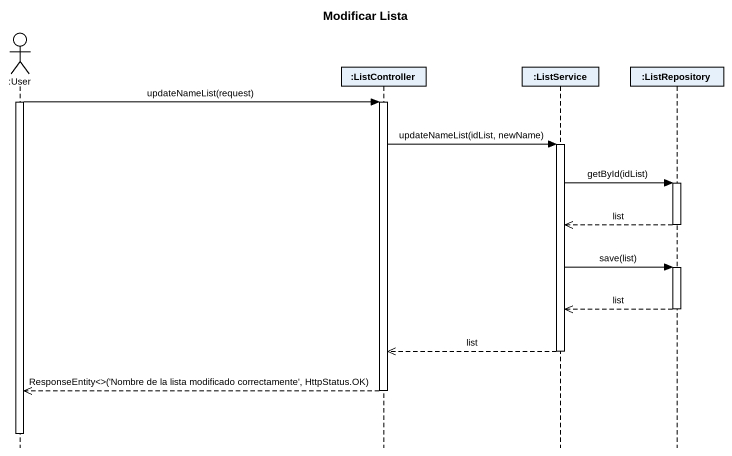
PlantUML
@startuml
title Modificar Lista
hide footbox
actor ":User" as User
participant ":ListController" as ListController
participant ":ListService" as ListService
participant ":ListRepository" as ListRepository

activate User
User -> ListController : updateNameList(request)
activate ListController
ListController -> ListService : updateNameList(idList, newName)
activate ListService
ListService -> ListRepository : getById(idList)
activate ListRepository
ListRepository -->> ListService : list
deactivate ListRepository
ListService -> ListRepository : save(list)
activate ListRepository
ListRepository -->> ListService : list
deactivate ListRepository
ListService -->> ListController : list
deactivate ListService
ListController -->> User : ResponseEntity<>('Nombre de la lista modificado correctamente', HttpStatus.OK)
deactivate ListController
deactivate User
@enduml
